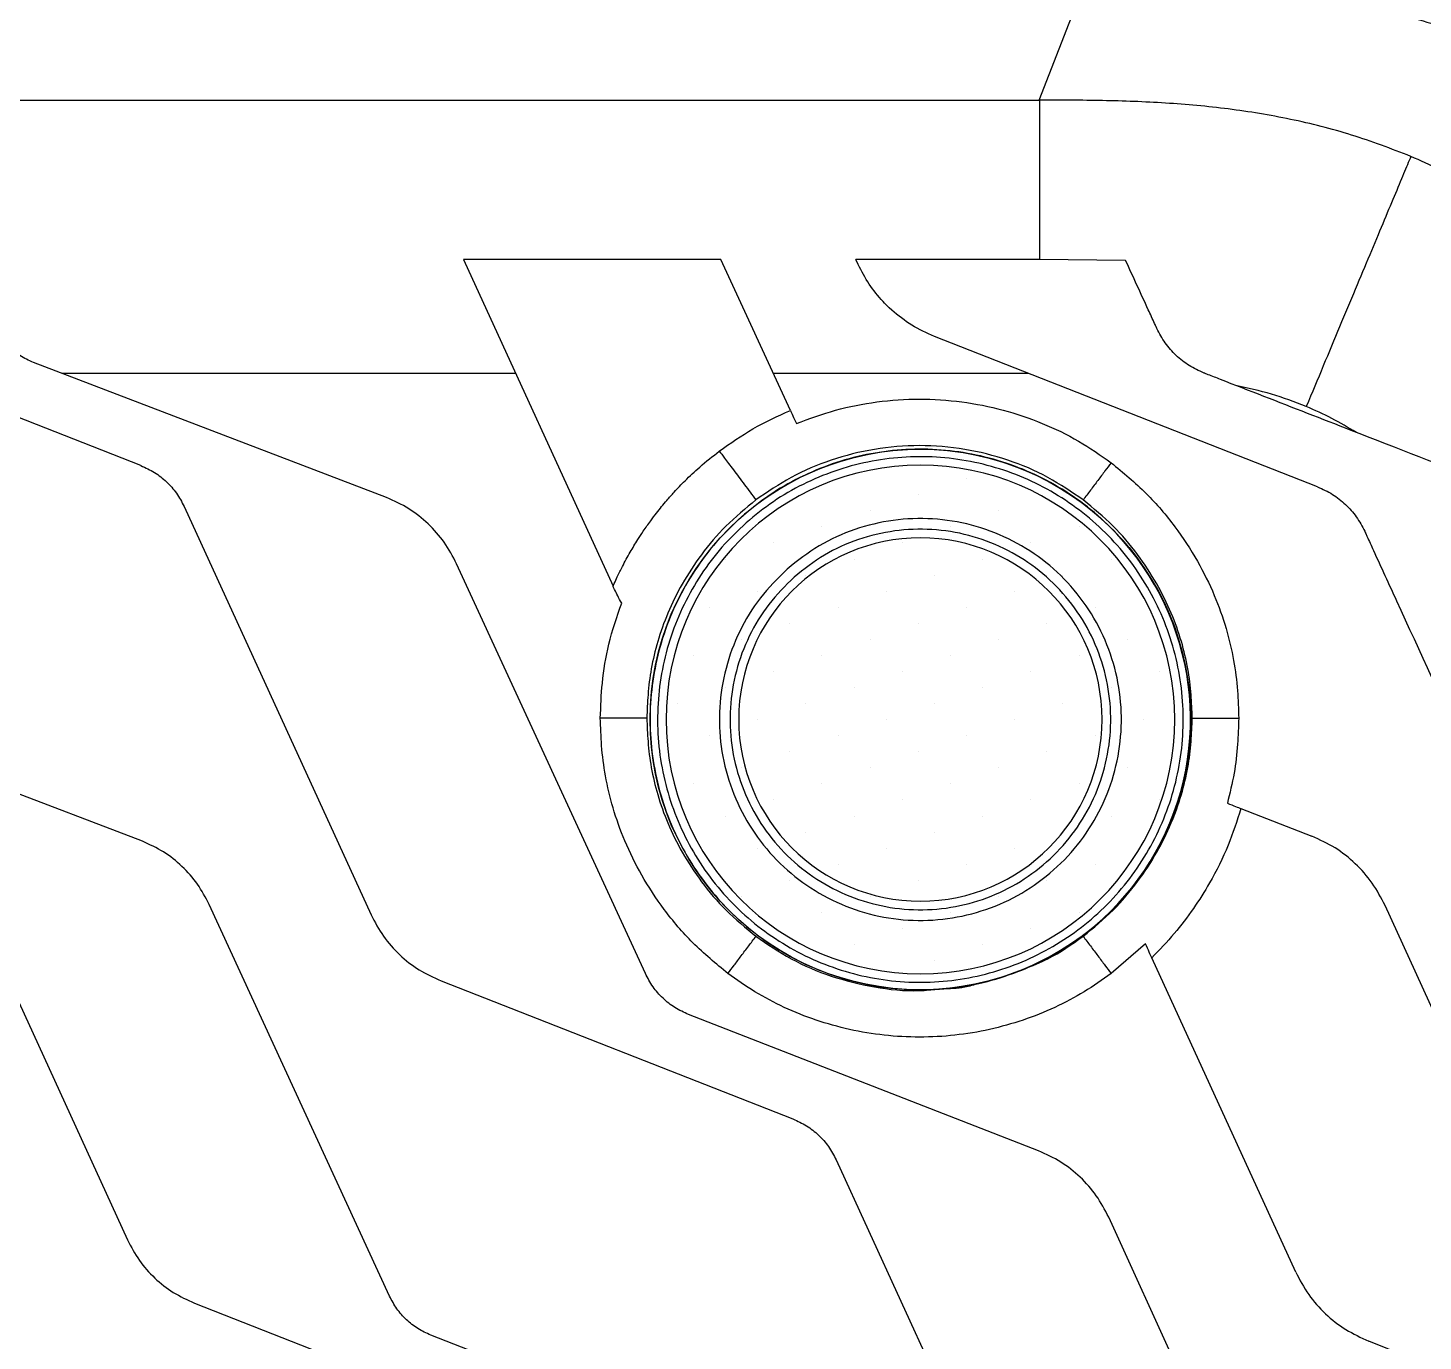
# Model space of a CAD drawing. Extents: x 1076 to 1148, y 508 to 635.
# Drawn here: x 1099.85 to 1109.45, y 550.96 to 560 of the extents above; entities that cross this region are included whole.
import ezdxf

# ---------------------------------------------------------------- set-up
doc = ezdxf.new("R2010")
doc.units = 0
doc.header["$MEASUREMENT"] = 0
doc.layers.add('1', color=4, linetype='Continuous')

# ---------------------------------------------------------------- blocks, each defined once
blk = doc.blocks.new('*X2')
at = {"color": 0}
for p, q in [((200.597, 336.892), (200.597, 336.892)), ((200.995, 336.76), (200.995, 336.76)), ((200.332, 336.627), (200.332, 336.627)), ((201.393, 336.627), (201.393, 336.627)), ((199.669, 336.494), (199.669, 336.494)), ((200.73, 336.494), (200.73, 336.494)), ((201.791, 336.494), (201.791, 336.494)), ((200.067, 336.362), (200.067, 336.362)), ((201.128, 336.362), (201.128, 336.362)), ((202.188, 336.362), (202.188, 336.362)), ((199.404, 336.229), (199.404, 336.229)), ((200.465, 336.229), (200.465, 336.229)), ((201.525, 336.229), (201.525, 336.229)), ((202.586, 336.229), (202.586, 336.229)), ((199.802, 336.097), (199.802, 336.097)), ((200.863, 336.097), (200.863, 336.097)), ((201.923, 336.097), (201.923, 336.097)), ((200.2, 335.964), (200.2, 335.964)), ((201.26, 335.964), (201.26, 335.964)), ((202.321, 335.964), (202.321, 335.964)), ((199.537, 335.832), (199.537, 335.832)), ((200.597, 335.832), (200.597, 335.832)), ((201.658, 335.832), (201.658, 335.832)), ((202.719, 335.832), (202.719, 335.832)), ((199.934, 335.699), (199.934, 335.699)), ((200.995, 335.699), (200.995, 335.699)), ((202.056, 335.699), (202.056, 335.699)), ((199.272, 335.566), (199.272, 335.566)), ((200.332, 335.566), (200.332, 335.566)), ((201.393, 335.566), (201.393, 335.566)), ((202.454, 335.566), (202.454, 335.566)), ((199.669, 335.434), (199.669, 335.434)), ((200.73, 335.434), (200.73, 335.434)), ((201.791, 335.434), (201.791, 335.434)), ((202.851, 335.434), (202.851, 335.434)), ((199.006, 335.301), (199.006, 335.301)), ((200.067, 335.301), (200.067, 335.301)), ((201.128, 335.301), (201.128, 335.301)), ((202.188, 335.301), (202.188, 335.301)), ((199.404, 335.169), (199.404, 335.169)), ((200.465, 335.169), (200.465, 335.169)), ((201.525, 335.169), (201.525, 335.169)), ((202.586, 335.169), (202.586, 335.169)), ((199.802, 335.036), (199.802, 335.036)), ((200.863, 335.036), (200.863, 335.036)), ((201.923, 335.036), (201.923, 335.036)), ((202.984, 335.036), (202.984, 335.036)), ((199.139, 334.903), (199.139, 334.903)), ((200.2, 334.903), (200.2, 334.903)), ((201.26, 334.903), (201.26, 334.903)), ((202.321, 334.903), (202.321, 334.903)), ((199.537, 334.771), (199.537, 334.771)), ((200.597, 334.771), (200.597, 334.771)), ((201.658, 334.771), (201.658, 334.771)), ((202.719, 334.771), (202.719, 334.771)), ((199.934, 334.638), (199.934, 334.638)), ((200.995, 334.638), (200.995, 334.638)), ((202.056, 334.638), (202.056, 334.638)), ((199.272, 334.506), (199.272, 334.506)), ((200.332, 334.506), (200.332, 334.506)), ((201.393, 334.506), (201.393, 334.506)), ((202.454, 334.506), (202.454, 334.506)), ((199.669, 334.373), (199.669, 334.373)), ((200.73, 334.373), (200.73, 334.373)), ((201.791, 334.373), (201.791, 334.373)), ((202.851, 334.373), (202.851, 334.373)), ((199.006, 334.241), (199.006, 334.241)), ((200.067, 334.241), (200.067, 334.241)), ((201.128, 334.241), (201.128, 334.241)), ((202.188, 334.241), (202.188, 334.241)), ((199.404, 334.108), (199.404, 334.108)), ((200.465, 334.108), (200.465, 334.108)), ((201.525, 334.108), (201.525, 334.108)), ((202.586, 334.108), (202.586, 334.108)), ((199.802, 333.975), (199.802, 333.975)), ((200.863, 333.975), (200.863, 333.975)), ((201.923, 333.975), (201.923, 333.975)), ((200.2, 333.843), (200.2, 333.843)), ((201.26, 333.843), (201.26, 333.843)), ((202.321, 333.843), (202.321, 333.843)), ((199.537, 333.71), (199.537, 333.71)), ((200.597, 333.71), (200.597, 333.71)), ((201.658, 333.71), (201.658, 333.71)), ((199.934, 333.578), (199.934, 333.578)), ((200.995, 333.578), (200.995, 333.578)), ((202.056, 333.578), (202.056, 333.578)), ((200.332, 333.445), (200.332, 333.445)), ((201.393, 333.445), (201.393, 333.445)), ((202.454, 333.445), (202.454, 333.445)), ((199.669, 333.312), (199.669, 333.312)), ((200.73, 333.312), (200.73, 333.312)), ((201.791, 333.312), (201.791, 333.312)), ((200.067, 333.18), (200.067, 333.18)), ((201.128, 333.18), (201.128, 333.18)), ((200.465, 333.047), (200.465, 333.047)), ((201.525, 333.047), (201.525, 333.047)), ((200.863, 332.915), (200.863, 332.915))]:
    blk.add_line(p, q, dxfattribs=at)
blk = doc.blocks.new('DRAIN')
at = {"layer": '1', "color": 2}
for radius in [1.75, 1.25]:
    blk.add_circle((0, 0), radius, dxfattribs=at)
at = {"layer": '1', "color": 3, "xscale": 0.8339416050646733, "yscale": 0.8339416050646733, "zscale": 0.8339416050646733}
blk.add_blockref('*X2', (-167.6041, -279.2914), dxfattribs=at)
blk = doc.blocks.new('2026 TX')
at = {"layer": '1', "color": 3}
for p, q in [((31.0482, 39.7119), (31.3504, 40.4933)), ((13.0127, 39.7119), (31.0484, 39.7119)), ((28.8574, 38.614), (27.0868, 38.614)), ((27.0868, 38.614), (28.1154, 36.3667)), ((29.3351, 37.5763), (28.8574, 38.614)), ((31.0484, 38.614), (29.7867, 38.614)), ((29.802, 38.5806), (29.7867, 38.614)), ((31.6417, 38.6083), (31.0484, 38.614)), ((29.9834, 38.3144), (29.9733, 38.325)), ((30.0149, 38.2831), (29.9834, 38.3144)), ((30.0324, 38.2669), (30.0149, 38.2831)), ((24.8669, 37.1965), (22.4301, 38.1532)), ((32.9631, 37.0502), (30.3262, 38.0855)), ((26.5574, 36.9768), (24.1276, 37.9062)), ((27.4454, 37.8304), (24.3258, 37.8304)), ((30.976, 37.8304), (29.2181, 37.8304)), ((25.1641, 36.9158), (26.4506, 34.1051)), ((28.3377, 33.7006), (27.0393, 36.5209)), ((28.1162, 36.365), (28.1154, 36.3667)), ((28.1169, 36.3633), (28.1162, 36.365)), ((28.1217, 36.3529), (28.1169, 36.3633)), ((28.1263, 36.3429), (28.1217, 36.3529)), ((24.8769, 34.6111), (22.5554, 35.4991)), ((32.4352, 34.8361), (32.9238, 34.6456)), ((23.5457, 34.5529), (24.7749, 31.8674)), ((26.5779, 31.4809), (25.3374, 34.1755)), ((34.7774, 31.2072), (33.4272, 34.1695)), ((31.7777, 33.9064), (31.5421, 33.7008)), ((32.8123, 31.6461), (31.8218, 33.8099)), ((26.9319, 33.6505), (29.3531, 32.7)), ((31.0435, 32.4803), (28.6352, 33.4192)), ((29.6502, 32.4193), (30.9367, 29.6086)), ((32.818, 29.1885), (31.5254, 32.0244)), ((25.2348, 31.4331), (27.548, 30.5248)), ((29.1632, 30.3149), (26.8622, 31.212)), ((35.7888, 30.1768), (33.315, 31.1712))]:
    blk.add_line(p, q, dxfattribs=at)
blk.add_circle((30.23, 35.4493), 1.86, dxfattribs=at)
blk.add_arc((30.23, 35.4493), 1.8583, 269.25507, 128.03722, dxfattribs=at)
for points, knots in [([(31.3504, 40.4933), (31.4954, 40.4932), (31.7853, 40.4931), (32.2202, 40.4832), (32.6542, 40.4547), (33.0848, 40.3994), (33.51, 40.3148), (33.7837, 40.2289), (33.9206, 40.186)], [0, 0, 0, 0, 0.166675, 0.333377, 0.500075, 0.666722, 0.83335, 1, 1, 1, 1]), ([(33.6046, 39.3245), (33.4694, 39.3763), (33.199, 39.4799), (32.7771, 39.5851), (32.3488, 39.6563), (31.9163, 39.6953), (31.4825, 39.711), (31.1931, 39.7116), (31.0484, 39.7119)], [0, 0, 0, 0, 0.166654, 0.333286, 0.499934, 0.666629, 0.833329, 1, 1, 1, 1]), ([(31.0484, 39.7119), (31.0484, 39.6863), (31.0484, 39.6355), (31.0484, 39.5346), (31.0484, 39.4175), (31.0484, 39.2838), (31.0484, 39.1354), (31.0484, 38.9733), (31.0484, 38.7998), (31.0484, 38.676), (31.0484, 38.614)], [0, 0, 0, 0, 0.12671, 0.252581, 0.3778, 0.502542, 0.626974, 0.751255, 0.875544, 1, 1, 1, 1]), ([(33.6046, 39.3245), (33.5889, 39.287), (33.5577, 39.2124), (33.4914, 39.0539), (33.413, 38.8664), (33.3228, 38.6506), (33.2229, 38.4117), (33.1152, 38.154), (33.0017, 37.8825), (32.924, 37.6966), (32.8849, 37.6033)], [0, 0, 0, 0, 0.1262301, 0.2513925, 0.3758655, 0.5, 0.6241345, 0.7486075, 0.8737699, 1, 1, 1, 1]), ([(35.6681, 37.7995), (35.5664, 37.9009), (35.363, 38.1037), (35.0477, 38.3972), (34.7171, 38.6736), (34.367, 38.9247), (33.9976, 39.1477), (33.7356, 39.2656), (33.6046, 39.3245)], [0, 0, 0, 0, 0.166678, 0.333379, 0.500072, 0.666718, 0.833349, 1, 1, 1, 1]), ([(31.8572, 38.14), (31.8572, 38.14), (31.8572, 38.14), (31.8572, 38.14), (31.8572, 38.1401), (31.8572, 38.1401), (31.8571, 38.1403), (31.8568, 38.141), (31.8555, 38.1438), (31.8504, 38.1548), (31.831, 38.197), (31.7605, 38.3502), (31.6938, 38.4951), (31.6417, 38.6083)], [0, 0, 0, 0, 0.000001, 0.000005, 0.000018, 0.000073, 0.000291, 0.001163, 0.004627, 0.018315, 0.071723, 0.274594, 1, 1, 1, 1]), ([(29.9733, 38.325), (29.9398, 38.364), (29.8723, 38.4423), (29.8255, 38.5344), (29.802, 38.5806)], [0, 0, 0, 0, 0.498036, 1, 1, 1, 1]), ([(30.3262, 38.0855), (30.273, 38.1092), (30.1668, 38.1564), (30.0771, 38.2302), (30.0324, 38.2669)], [0, 0, 0, 0, 0.501896, 1, 1, 1, 1]), ([(24.1276, 37.9062), (24.0956, 37.9208), (24.0318, 37.9499), (23.9494, 38.0158), (23.879, 38.0944), (23.8464, 38.1565), (23.8301, 38.1876)], [0, 0, 0, 0, 0.250899, 0.499892, 0.74894, 1, 1, 1, 1]), ([(32.1813, 37.8335), (32.1464, 37.8494), (32.077, 37.8811), (31.9873, 37.9529), (31.9107, 38.0385), (31.8751, 38.1061), (31.8572, 38.14)], [0, 0, 0, 0, 0.250868, 0.499821, 0.748891, 1, 1, 1, 1]), ([(34.8041, 36.811), (34.8041, 36.811), (34.8041, 36.811), (34.8041, 36.811), (34.8041, 36.811), (34.8041, 36.811), (34.8039, 36.8111), (34.8033, 36.8113), (34.8008, 36.8123), (34.7912, 36.816), (34.7542, 36.8304), (34.6201, 36.8827), (34.1928, 37.0493), (33.3937, 37.3609), (32.6658, 37.6446), (32.2312, 37.8141), (32.1942, 37.8285), (32.1846, 37.8322), (32.1821, 37.8332), (32.1815, 37.8334), (32.1813, 37.8335), (32.1813, 37.8335), (32.1813, 37.8335), (32.1813, 37.8335), (32.1813, 37.8335), (32.1813, 37.8335)], [0, 0, 0, 0, 0, 0.000001, 0.000003, 0.000011, 0.000046, 0.000182, 0.000725, 0.002869, 0.01123, 0.042969, 0.15625, 0.5, 0.957031, 0.98877, 0.997131, 0.999275, 0.999818, 0.999954, 0.999989, 0.999997, 0.999999, 1, 1, 1, 1, 1]), ([(32.8849, 37.6033), (32.8057, 37.6336), (32.6472, 37.6943), (32.4814, 37.7306), (32.3986, 37.7488)], [0, 0, 0, 0, 0.500013, 1, 1, 1, 1]), ([(29.3768, 37.4857), (29.4659, 37.5188), (29.6457, 37.5856), (29.9308, 37.6405), (30.2223, 37.6605), (30.5142, 37.6413), (30.7986, 37.5851), (31.0682, 37.4932), (31.3189, 37.3723), (31.4685, 37.2679), (31.5421, 37.2165)], [0, 0, 0, 0, 0.1248541, 0.2519235, 0.3801467, 0.5083769, 0.6354665, 0.7603527, 0.8821167, 1, 1, 1, 1]), ([(28.8464, 37.2962), (28.9222, 37.3497), (29.0763, 37.4585), (29.2479, 37.5366), (29.3351, 37.5763)], [0, 0, 0, 0, 0.491978, 1, 1, 1, 1]), ([(29.3351, 37.5763), (29.34, 37.5656), (29.3499, 37.5442), (29.3678, 37.5053), (29.3768, 37.4857)], [0, 0, 0, 0, 0.496536, 1, 1, 1, 1]), ([(33.2293, 37.4249), (33.1737, 37.458), (33.0624, 37.5243), (32.9441, 37.5769), (32.8849, 37.6033)], [0, 0, 0, 0, 0.499982, 1, 1, 1, 1]), ([(28.1154, 36.3667), (28.1158, 36.3675), (28.1185, 36.3738), (28.128, 36.3953), (28.1486, 36.44), (28.1842, 36.5121), (28.231, 36.5978), (28.2796, 36.6781), (28.3268, 36.7502), (28.3698, 36.8113), (28.4235, 36.8825), (28.4774, 36.9485), (28.5428, 37.0223), (28.6173, 37.0999), (28.7191, 37.196), (28.801, 37.2605), (28.8464, 37.2962)], [0, 0, 0, 0, 0.002113, 0.017376, 0.05891, 0.12565, 0.21928, 0.303729, 0.361279, 0.435453, 0.491075, 0.585154, 0.649079, 0.738578, 0.855019, 1, 1, 1, 1]), ([(28.8464, 37.2962), (28.857, 37.2821), (28.8787, 37.2531), (28.9412, 37.1697), (29.0178, 37.0676), (29.0719, 36.9954), (29.0983, 36.9602)], [0, 0, 0, 0, 0.243132, 0.499561, 0.756054, 1, 1, 1, 1]), ([(31.3499, 36.9602), (31.2706, 37.0145), (31.1088, 37.1252), (30.8323, 37.2418), (30.5347, 37.317), (30.2241, 37.3423), (29.9136, 37.317), (29.6159, 37.2418), (29.3395, 37.1252), (29.1777, 37.0145), (29.0983, 36.9602)], [0, 0, 0, 0, 0.119384, 0.243413, 0.370813, 0.5, 0.629187, 0.756586, 0.880615, 1, 1, 1, 1]), ([(24.8669, 37.1965), (24.8989, 37.1819), (24.9625, 37.1529), (25.0448, 37.0872), (25.1151, 37.0088), (25.1477, 36.9469), (25.1641, 36.9158)], [0, 0, 0, 0, 0.25089, 0.499884, 0.748937, 1, 1, 1, 1]), ([(31.5421, 37.2165), (31.5284, 37.1983), (31.5011, 37.1618), (31.4518, 37.096), (31.4008, 37.028), (31.3666, 36.9824), (31.3499, 36.9602)], [0, 0, 0, 0, 0.256183, 0.511731, 0.761664, 1, 1, 1, 1]), ([(31.5421, 37.2165), (31.6249, 37.1484), (31.7857, 37.0161), (31.9815, 36.7841), (32.1369, 36.5474), (32.2534, 36.3114), (32.3359, 36.0819), (32.3877, 35.8615), (32.4139, 35.6546), (32.4183, 35.5217), (32.4204, 35.4587)], [0, 0, 0, 0, 0.157677, 0.306385, 0.445309, 0.574113, 0.693287, 0.80403, 0.907098, 1, 1, 1, 1]), ([(27.0393, 36.5209), (27.0128, 36.5714), (26.96, 36.672), (26.8459, 36.7993), (26.7125, 36.906), (26.6092, 36.9531), (26.5574, 36.9768)], [0, 0, 0, 0, 0.251068, 0.500119, 0.749108, 1, 1, 1, 1]), ([(29.0983, 36.9602), (29.0276, 36.902), (28.8902, 36.789), (28.7229, 36.5908), (28.5902, 36.3886), (28.4907, 36.1871), (28.4203, 35.991), (28.376, 35.8028), (28.3537, 35.6261), (28.3499, 35.5125), (28.3481, 35.4587)], [0, 0, 0, 0, 0.157706, 0.306429, 0.445335, 0.57411, 0.693279, 0.804039, 0.907103, 1, 1, 1, 1]), ([(32.1002, 35.4587), (32.0984, 35.5125), (32.0946, 35.6261), (32.0722, 35.8028), (32.0279, 35.991), (31.9574, 36.1874), (31.8576, 36.3894), (31.7246, 36.5917), (31.5574, 36.7896), (31.4204, 36.9023), (31.3499, 36.9602)], [0, 0, 0, 0, 0.092914, 0.196008, 0.306638, 0.425954, 0.555234, 0.694523, 0.842897, 1, 1, 1, 1]), ([(32.9631, 37.0502), (32.9979, 37.0344), (33.0672, 37.0028), (33.1567, 36.9312), (33.2333, 36.8459), (33.2689, 36.7784), (33.2867, 36.7446)], [0, 0, 0, 0, 0.250884, 0.499884, 0.748944, 1, 1, 1, 1]), ([(33.2867, 36.7446), (33.2867, 36.7446), (33.2867, 36.7446), (33.2867, 36.7446), (33.2867, 36.7446), (33.2867, 36.7445), (33.2868, 36.7444), (33.2871, 36.7436), (33.2885, 36.7407), (33.2936, 36.7295), (33.3134, 36.6864), (33.385, 36.5299), (33.6133, 36.0311), (34.0402, 35.0985), (34.429, 34.249), (34.6612, 33.7417), (34.6809, 33.6986), (34.686, 33.6874), (34.6874, 33.6845), (34.6877, 33.6838), (34.6878, 33.6836), (34.6878, 33.6835), (34.6878, 33.6835), (34.6878, 33.6835), (34.6878, 33.6835), (34.6878, 33.6835)], [0, 0, 0, 0, 0, 0.000001, 0.000003, 0.000011, 0.000046, 0.000182, 0.000725, 0.002869, 0.01123, 0.042969, 0.15625, 0.5, 0.957031, 0.98877, 0.997131, 0.999275, 0.999818, 0.999954, 0.999989, 0.999997, 0.999999, 1, 1, 1, 1, 1]), ([(28.1751, 36.2505), (28.1652, 36.2677), (28.1454, 36.3019), (28.1327, 36.3292), (28.1263, 36.3429)], [0, 0, 0, 0, 0.500076, 1, 1, 1, 1]), ([(28.0278, 35.4587), (28.0309, 35.5391), (28.0374, 35.7099), (28.0805, 35.9777), (28.1427, 36.1569), (28.1751, 36.2505)], [0, 0, 0, 0, 0.298225, 0.633343, 1, 1, 1, 1]), ([(28.3481, 35.4587), (28.3203, 35.4587), (28.2634, 35.4587), (28.1784, 35.4587), (28.0962, 35.4587), (28.0506, 35.4587), (28.0278, 35.4587)], [0, 0, 0, 0, 0.238324, 0.488248, 0.743798, 1, 1, 1, 1]), ([(28.9061, 33.7008), (28.8234, 33.7689), (28.6625, 33.9012), (28.4667, 34.1333), (28.3114, 34.37), (28.1948, 34.6059), (28.1124, 34.8355), (28.0605, 35.0559), (28.0344, 35.2627), (28.0299, 35.3957), (28.0278, 35.4587)], [0, 0, 0, 0, 0.157677, 0.306385, 0.445309, 0.574113, 0.693287, 0.80403, 0.907098, 1, 1, 1, 1]), ([(28.3481, 35.4587), (28.3499, 35.4048), (28.3537, 35.2913), (28.376, 35.1146), (28.4203, 34.9263), (28.4908, 34.73), (28.5907, 34.5279), (28.7237, 34.3256), (28.8908, 34.1277), (29.0279, 34.0151), (29.0983, 33.9572)], [0, 0, 0, 0, 0.092914, 0.196008, 0.306638, 0.425954, 0.555234, 0.694523, 0.842897, 1, 1, 1, 1]), ([(31.3499, 33.9572), (31.4207, 34.0153), (31.5581, 34.1284), (31.7253, 34.3266), (31.858, 34.5287), (31.9575, 34.7303), (32.0279, 34.9264), (32.0722, 35.1146), (32.0946, 35.2913), (32.0984, 35.4049), (32.1002, 35.4587)], [0, 0, 0, 0, 0.157706, 0.306429, 0.445335, 0.57411, 0.693279, 0.804039, 0.907103, 1, 1, 1, 1]), ([(32.1002, 35.4587), (32.128, 35.4587), (32.1849, 35.4587), (32.2699, 35.4587), (32.3521, 35.4587), (32.3976, 35.4587), (32.4204, 35.4587)], [0, 0, 0, 0, 0.238324, 0.488248, 0.743798, 1, 1, 1, 1]), ([(32.4204, 35.4587), (32.4184, 35.3987), (32.414, 35.2721), (32.3916, 35.0752), (32.3588, 34.9414), (32.3419, 34.8725)], [0, 0, 0, 0, 0.303631, 0.641084, 1, 1, 1, 1]), ([(32.3419, 34.8725), (32.3621, 34.8646), (32.4022, 34.849), (32.4242, 34.8404), (32.4352, 34.8361)], [0, 0, 0, 0, 0.503691, 1, 1, 1, 1]), ([(32.4352, 34.8361), (32.4079, 34.7513), (32.3509, 34.5744), (32.2361, 34.346), (32.1091, 34.1447), (31.9777, 33.9711), (31.8746, 33.8645), (31.8218, 33.81)], [0, 0, 0, 0, 0.220995, 0.460864, 0.631941, 0.811792, 1, 1, 1, 1]), ([(25.3374, 34.1755), (25.312, 34.2238), (25.2616, 34.3199), (25.1526, 34.4415), (25.0252, 34.5435), (24.9264, 34.5885), (24.8769, 34.6111)], [0, 0, 0, 0, 0.251069, 0.50012, 0.749109, 1, 1, 1, 1]), ([(33.4272, 34.1695), (33.3995, 34.2222), (33.3444, 34.3273), (33.2252, 34.4602), (33.0859, 34.5718), (32.978, 34.6209), (32.9238, 34.6456)], [0, 0, 0, 0, 0.251063, 0.500113, 0.749106, 1, 1, 1, 1]), ([(26.4506, 34.1051), (26.4771, 34.0548), (26.53, 33.9545), (26.6439, 33.8276), (26.7771, 33.7211), (26.8802, 33.6741), (26.9319, 33.6505)], [0, 0, 0, 0, 0.251063, 0.500119, 0.749114, 1, 1, 1, 1]), ([(28.9061, 33.7008), (28.9198, 33.7191), (28.9472, 33.7556), (28.9965, 33.8213), (29.0475, 33.8894), (29.0816, 33.9349), (29.0983, 33.9572)], [0, 0, 0, 0, 0.256183, 0.511731, 0.761664, 1, 1, 1, 1]), ([(29.0983, 33.9572), (29.1777, 33.9029), (29.3395, 33.7923), (29.616, 33.6751), (29.9134, 33.6023), (30.1623, 33.5746), (30.3071, 33.5895), (30.3486, 33.5938)], [0, 0, 0, 0, 0.216357, 0.441134, 0.672018, 0.906141, 1, 1, 1, 1]), ([(30.9437, 33.7318), (30.999, 33.7538), (31.1438, 33.8113), (31.2712, 33.9014), (31.3499, 33.9572)], [0, 0, 0, 0, 0.382094, 1, 1, 1, 1]), ([(31.3499, 33.9572), (31.3666, 33.9349), (31.4008, 33.8894), (31.4518, 33.8213), (31.5011, 33.7556), (31.5284, 33.7191), (31.5421, 33.7008)], [0, 0, 0, 0, 0.238336, 0.488269, 0.743817, 1, 1, 1, 1]), ([(31.8218, 33.81), (31.8167, 33.8211), (31.8062, 33.8441), (31.7874, 33.8852), (31.7777, 33.9064)], [0, 0, 0, 0, 0.483797, 1, 1, 1, 1]), ([(28.6352, 33.4192), (28.6032, 33.4337), (28.5394, 33.4628), (28.457, 33.5287), (28.3866, 33.6073), (28.354, 33.6694), (28.3377, 33.7006)], [0, 0, 0, 0, 0.2508969, 0.4998925, 0.7489434, 1, 1, 1, 1]), ([(31.5421, 33.7008), (31.4813, 33.6579), (31.358, 33.5706), (31.1544, 33.4639), (30.9366, 33.3762), (30.7062, 33.3118), (30.4674, 33.2723), (30.2241, 33.259), (29.9809, 33.2723), (29.7421, 33.3118), (29.5117, 33.3762), (29.2938, 33.4639), (29.0903, 33.5706), (28.9669, 33.6579), (28.9061, 33.7008)], [0, 0, 0, 0, 0.07901, 0.160257, 0.243406, 0.32806, 0.413761, 0.5, 0.586239, 0.67194, 0.756594, 0.839743, 0.92099, 1, 1, 1, 1]), ([(30.3773, 33.5961), (30.4302, 33.5979), (30.5172, 33.6007), (30.6007, 33.6245), (30.6335, 33.6339)], [0, 0, 0, 0, 0.607452, 1, 1, 1, 1]), ([(29.3531, 32.7), (29.385, 32.6854), (29.4487, 32.6564), (29.5309, 32.5907), (29.6012, 32.5123), (29.6338, 32.4504), (29.6502, 32.4193)], [0, 0, 0, 0, 0.250884, 0.499885, 0.748944, 1, 1, 1, 1]), ([(31.5254, 32.0244), (31.4989, 32.0749), (31.4461, 32.1755), (31.3321, 32.3028), (31.1987, 32.4095), (31.0953, 32.4566), (31.0435, 32.4803)], [0, 0, 0, 0, 0.251063, 0.500113, 0.749106, 1, 1, 1, 1]), ([(24.7749, 31.8674), (24.8002, 31.8193), (24.8507, 31.7235), (24.9596, 31.6022), (25.0868, 31.5005), (25.1853, 31.4556), (25.2348, 31.4331)], [0, 0, 0, 0, 0.251063, 0.500118, 0.749113, 1, 1, 1, 1]), ([(32.8123, 31.6461), (32.84, 31.5935), (32.8952, 31.4887), (33.0142, 31.3562), (33.1533, 31.2449), (33.261, 31.1959), (33.315, 31.1712)], [0, 0, 0, 0, 0.25107, 0.500127, 0.749119, 1, 1, 1, 1]), ([(26.8622, 31.212), (26.8316, 31.2259), (26.7706, 31.2537), (26.6919, 31.3167), (26.6247, 31.3918), (26.5935, 31.4511), (26.5779, 31.4809)], [0, 0, 0, 0, 0.250897, 0.499893, 0.748944, 1, 1, 1, 1])]:
    blk.add_open_spline(points, degree=3, knots=knots, dxfattribs=at)
for points in [[(28.997, 36.8419), (29.0598, 36.8934), (29.1854, 36.9964), (29.3974, 37.118), (29.622, 37.2128), (29.8575, 37.277), (30.0992, 37.31), (30.3432, 37.3111), (30.5853, 37.2804), (30.8213, 37.2184), (31.0471, 37.1261), (31.259, 37.0051), (31.4533, 36.8575), (31.6266, 36.6858), (31.7761, 36.4929), (31.8991, 36.2822), (31.9935, 36.0572), (32.0578, 35.8218), (32.0908, 35.58), (32.0919, 35.3361), (32.0612, 35.094), (31.9992, 34.858), (31.9069, 34.6322), (31.7859, 34.4203), (31.6382, 34.226), (31.4665, 34.0527), (31.2737, 33.9032), (31.0629, 33.7802), (30.838, 33.6858), (30.6026, 33.6215), (30.3608, 33.5885), (30.1168, 33.5874), (29.8748, 33.6181), (29.6388, 33.6801), (29.4129, 33.7724), (29.201, 33.8934), (29.0068, 34.041), (28.8334, 34.2128), (28.684, 34.4056), (28.561, 34.6163), (28.4666, 34.8413), (28.4023, 35.0767), (28.3693, 35.3185), (28.3681, 35.5625), (28.3988, 35.8045), (28.4609, 36.0405), (28.5531, 36.2664), (28.6744, 36.4779), (28.8209, 36.6736), (28.9383, 36.7858), (28.997, 36.8419)], [(29.0312, 36.8032), (29.0923, 36.8533), (29.2144, 36.9534), (29.4205, 37.0717), (29.6389, 37.1639), (29.8678, 37.2263), (30.1029, 37.2584), (30.3401, 37.2595), (30.5754, 37.2296), (30.8049, 37.1693), (31.0245, 37.0796), (31.2305, 36.9619), (31.4193, 36.8184), (31.5879, 36.6515), (31.7332, 36.4639), (31.8528, 36.2591), (31.9446, 36.0403), (32.0071, 35.8115), (32.0391, 35.5764), (32.0403, 35.3392), (32.0104, 35.1039), (31.9501, 34.8744), (31.8603, 34.6548), (31.7427, 34.4488), (31.5992, 34.2599), (31.4322, 34.0914), (31.2447, 33.9461), (31.0398, 33.8265), (30.8211, 33.7347), (30.5922, 33.6722), (30.3572, 33.6401), (30.12, 33.639), (29.8846, 33.6689), (29.6552, 33.7292), (29.4356, 33.8189), (29.2296, 33.9366), (29.0407, 34.0801), (28.8722, 34.2471), (28.7269, 34.4346), (28.6073, 34.6395), (28.5155, 34.8582), (28.453, 35.087), (28.4209, 35.3221), (28.4198, 35.5593), (28.4496, 35.7947), (28.51, 36.0241), (28.5996, 36.2438), (28.7176, 36.4494), (28.86, 36.6396), (28.9741, 36.7487), (29.0312, 36.8032)], [(29.3134, 36.4846), (29.3845, 36.5407), (29.5269, 36.653), (29.7769, 36.7645), (30.0417, 36.8284), (30.3145, 36.8384), (30.5839, 36.7953), (30.8397, 36.7004), (31.072, 36.5574), (31.272, 36.3718), (31.432, 36.1508), (31.5458, 35.9028), (31.609, 35.6374), (31.6192, 35.3648), (31.576, 35.0954), (31.4811, 34.8396), (31.3382, 34.6072), (31.1526, 34.4072), (30.9316, 34.2473), (30.6836, 34.1335), (30.4182, 34.0703), (30.1456, 34.0601), (29.8762, 34.1032), (29.6204, 34.1981), (29.388, 34.3411), (29.188, 34.5267), (29.028, 34.7477), (28.9143, 34.9957), (28.851, 35.2611), (28.8409, 35.5337), (28.8839, 35.8032), (28.9793, 36.0584), (29.1203, 36.2931), (29.249, 36.4208), (29.3134, 36.4846)], [(29.362, 36.4296), (29.4294, 36.4828), (29.5642, 36.5891), (29.8009, 36.6947), (30.0517, 36.7551), (30.31, 36.7647), (30.5651, 36.7238), (30.8073, 36.634), (31.0273, 36.4986), (31.2167, 36.3229), (31.3682, 36.1136), (31.4759, 35.8788), (31.5358, 35.6274), (31.5455, 35.3693), (31.5046, 35.1142), (31.4147, 34.872), (31.2793, 34.6519), (31.1036, 34.4625), (30.8943, 34.3111), (30.6595, 34.2033), (30.4082, 34.1435), (30.15, 34.1338), (29.895, 34.1747), (29.6527, 34.2646), (29.4327, 34.3999), (29.2433, 34.5756), (29.0918, 34.7849), (28.9841, 35.0197), (28.9242, 35.2711), (28.9146, 35.5292), (28.9554, 35.7844), (29.0457, 36.0261), (29.1792, 36.2483), (29.3011, 36.3692), (29.362, 36.4296)]]:
    blk.add_open_spline(points, degree=3, dxfattribs=at)
at = {"layer": '1', "color": 3, "xscale": -1}
blk.add_blockref('DRAIN', (30.23, 35.4493), dxfattribs=at)

msp = doc.modelspace()

# ---------------------------------------------------------------- block references
at = {"layer": '1'}
msp.add_blockref('2026 TX', (1075.7625, 519.7937), dxfattribs=at)

doc.saveas('drawing.dxf')
